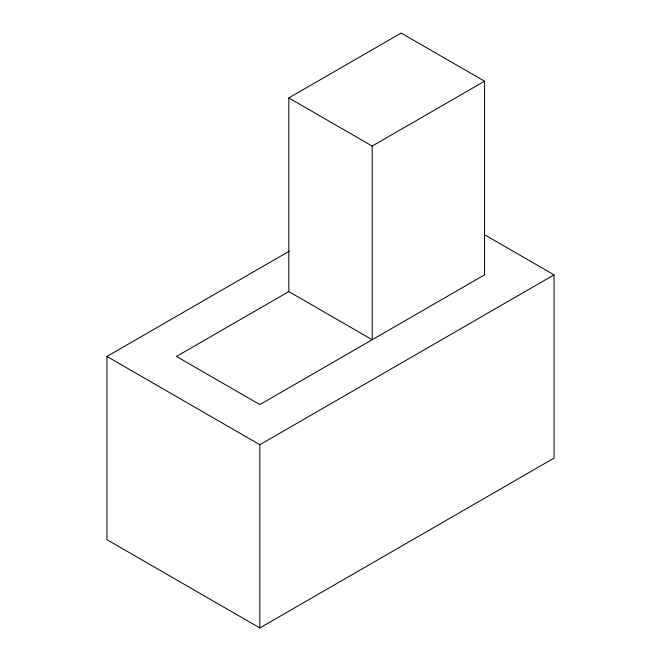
<?xml version="1.0" encoding="UTF-8"?>
<svg xmlns="http://www.w3.org/2000/svg" width="661" height="661" viewBox="0 0 661 661"><rect width="100%" height="100%" fill="white"/><g stroke="black" fill="none" stroke-linecap="round" stroke-linejoin="round"><path stroke-width="0.99" d="M288.799 291.584L288.799 97.919L401.153 33.05L484.546 81.196L484.546 274.86L259.847 404.598L176.454 356.444L288.799 291.584L372.201 339.729L372.201 146.064L484.546 81.196M484.306 234.597L554.05 274.86L554.05 458.098L259.847 627.95L106.95 539.682L106.95 356.444L289.378 251.122M106.95 356.444L259.847 444.721L554.05 274.86M288.799 97.919L372.201 146.064M259.847 444.721L259.847 627.95"/></g></svg>
